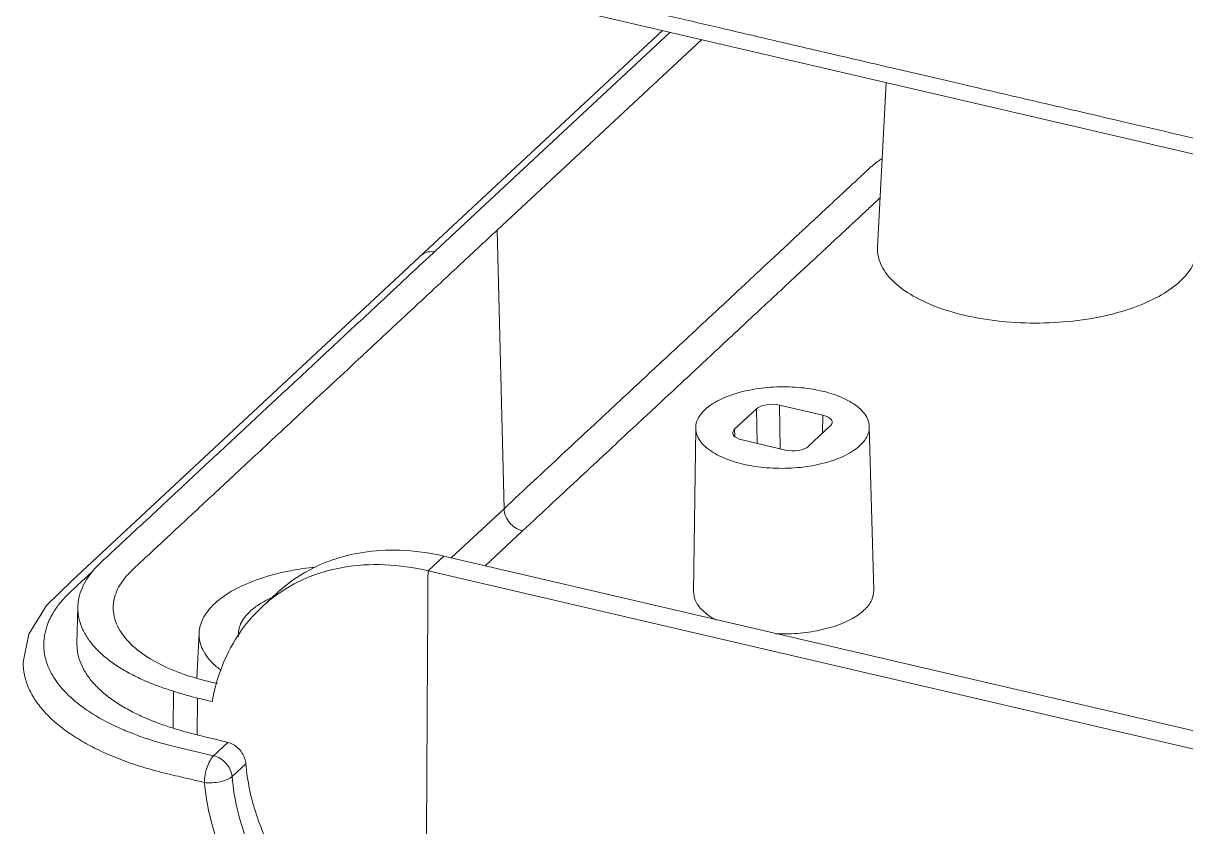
# Model space of a CAD drawing. Header units: millimetres. Extents: x 1204 to 1474, y 423 to 610.
# Drawn here: x 1312.79 to 1328.82, y 453.06 to 464.15 of the extents above; entities that cross this region are included whole.
import ezdxf

# ---------------------------------------------------------------- set-up
doc = ezdxf.new("R2010")
doc.units = ezdxf.units.MM
doc.layers.add('from', color=7, linetype='Continuous', lineweight=13)

# ---------------------------------------------------------------- blocks, each defined once
blk = doc.blocks.new('*u5')
at = {"color": 7, "linetype": 'Continuous'}
for p, q in [((-64.237, 62.803), (-5.198, 49.055)), ((-53.921, 60.401), (-68.197, 47.095)), ((-53.739, 60.359), (-58.688, 55.745)), ((-57.925, 55.568), (-52.975, 60.181)), ((-48.513, 59.142), (-48.72, 55.159)), ((-59.435, 55.049), (-58.688, 55.745)), ((-57.758, 48.824), (-57.925, 55.568)), ((-59.653, 54.846), (-59.468, 55.018)), ((-59.468, 55.018), (-59.435, 55.049)), ((-52.178, 50.747), (-51.645, 51.243)), ((-51.632, 50.403), (-51.645, 51.243)), ((-51.092, 51.331), (-50.042, 51.087)), ((-51.075, 50.273), (-51.092, 51.331)), ((-50.051, 50.652), (-50.042, 51.087)), ((-53.169, 46.809), (-53.119, 50.782)), ((-52.172, 50.574), (-52.178, 50.747)), ((-49.862, 50.828), (-50.394, 50.332)), ((-48.813, 46.841), (-48.92, 50.812)), ((-50.947, 50.244), (-51.997, 50.488)), ((-59.036, 47.633), (-57.758, 48.824)), ((-58.216, 47.441), (-57.309, 48.287)), ((-59.215, 47.674), (-59.596, 47.32)), ((-7.494, 35.63), (-59.215, 47.674)), ((-59.596, 47.32), (-7.874, 35.276)), ((-68.197, 47.095), (-68.827, 46.483)), ((-63.613, 46.446), (-63.251, 46.783)), ((-68.827, 46.483), (-69.258, 45.784)), ((-68.071, 46.445), (-68.091, 45.562)), ((-69.258, 45.784), (-69.392, 45.109)), ((-65.192, 44.723), (-65.135, 45.82)), ((-69.392, 45.108), (-69.392, 45.109)), ((-65.764, 43.511), (-65.758, 44.405)), ((-65.181, 43.346), (-65.174, 44.239)), ((-64.785, 42.842), (-64.439, 43.164)), ((-64.338, 42.337), (-64.004, 42.648))]:
    blk.add_line(p, q, dxfattribs=at)
for centre, radius, start, end in [((-61.128, 43.785), 3.641, 125.3945, 132.9954), ((-62.517, 44.661), 2.18, 117.8226, 121.6792), ((-62.34, 44.331), 2.555, 114.6257, 117.8664), ((-87.358, -47.734), 94.61, 76.21867, 76.43923), ((-89.268, -56.45), 102.662, 76.00435, 76.4305)]:
    blk.add_arc(centre, radius, start, end, dxfattribs=at)
for centre, ratio, start_param, end_param in [((-51.278, 51.158), 0.470141, 1.098141, 2.668633), ((-50.229, 50.914), 0.469909, 5.810251, 7.380743), ((-51.811, 50.662), 0.469909, 2.668658, 4.23915), ((-50.761, 50.417), 0.470141, -2.043451, -0.47296)]:
    blk.add_ellipse(centre, major_axis=(0.412, 0.003), ratio=ratio, start_param=start_param, end_param=end_param, dxfattribs=at)
for points, start_tangent, end_tangent in [([(-35.278, 56.446), (-37.942, 57.067), (-40.464, 57.654), (-42.745, 58.185), (-44.791, 58.662), (-46.636, 59.091), (-48.309, 59.481), (-49.83, 59.835), (-51.218, 60.158), (-52.487, 60.454), (-53.65, 60.725), (-54.717, 60.973), (-55.699, 61.202), (-56.603, 61.412), (-57.437, 61.607), (-58.205, 61.785), (-58.915, 61.951), (-59.571, 62.104), (-60.18, 62.245), (-60.746, 62.377), (-61.273, 62.5), (-61.763, 62.614), (-62.218, 62.72), (-62.639, 62.818), (-63.03, 62.909), (-63.395, 62.994), (-63.734, 63.073), (-64.048, 63.146), (-64.338, 63.213), (-64.604, 63.276), (-64.85, 63.333), (-65.08, 63.386), (-65.294, 63.436), (-65.497, 63.483), (-65.69, 63.528), (-65.87, 63.57), (-66.038, 63.609), (-66.194, 63.646), (-66.345, 63.681), (-66.497, 63.716), (-66.652, 63.752), (-66.809, 63.789), (-66.968, 63.827), (-67.131, 63.867), (-67.294, 63.91), (-67.45, 63.953), (-67.601, 63.997), (-67.753, 64.044), (-67.91, 64.094), (-68.08, 64.151), (-68.27, 64.219), (-68.482, 64.3), (-68.715, 64.395), (-68.966, 64.506), (-69.228, 64.633), (-69.497, 64.776), (-69.774, 64.94), (-70.06, 65.13), (-70.351, 65.352), (-70.636, 65.608), (-70.89, 65.888), (-71.091, 66.165), (-71.235, 66.424), (-71.333, 66.662), (-71.363, 66.757)], (-0.973942, 0.226795), (-0.27907, 0.960271)), ([(-57.758, 48.824), (-57.03, 49.503), (-56.355, 50.132), (-55.729, 50.715), (-55.151, 51.254), (-54.615, 51.754), (-54.117, 52.217), (-53.655, 52.648), (-53.225, 53.048), (-52.828, 53.419), (-52.458, 53.763), (-52.115, 54.083), (-51.798, 54.379), (-51.504, 54.653), (-51.231, 54.908), (-50.973, 55.148), (-50.718, 55.386), (-50.474, 55.613), (-50.251, 55.821), (-50.05, 56.008), (-49.874, 56.172), (-49.718, 56.318), (-49.578, 56.448), (-49.453, 56.564), (-49.34, 56.67), (-49.238, 56.764), (-49.147, 56.85), (-49.065, 56.927), (-48.99, 56.996), (-48.921, 57.06), (-48.853, 57.12), (-48.784, 57.176), (-48.717, 57.227), (-48.657, 57.269), (-48.609, 57.302)], (0.731534, 0.681805), (0.832609, 0.553862)), ([(-57.309, 48.287), (-56.581, 48.965), (-55.906, 49.594), (-55.281, 50.177), (-54.702, 50.717), (-54.166, 51.216), (-53.668, 51.68), (-53.206, 52.11), (-52.777, 52.511), (-52.379, 52.882), (-52.009, 53.226), (-51.667, 53.546), (-51.349, 53.841), (-51.055, 54.116), (-50.782, 54.37), (-50.524, 54.61), (-50.269, 54.848), (-50.025, 55.075), (-49.802, 55.284), (-49.601, 55.47), (-49.425, 55.635), (-49.269, 55.78), (-49.129, 55.91), (-49.004, 56.027), (-48.891, 56.132), (-48.789, 56.227), (-48.698, 56.313), (-48.658, 56.35)], (0.731534, 0.681805), (0.729388, 0.6841)), ([(-67.215, 46.398), (-67.163, 46.738), (-66.977, 47.088), (-66.706, 47.384), (-66.382, 47.685), (-66.03, 48.013), (-65.648, 48.369), (-65.234, 48.755), (-64.788, 49.171), (-64.305, 49.621), (-63.786, 50.105), (-63.226, 50.626), (-62.624, 51.187), (-61.976, 51.791), (-61.279, 52.441), (-60.53, 53.14), (-59.723, 53.891), (-58.857, 54.699), (-57.925, 55.568)], (-0.023048, 0.999734), (0.731534, 0.681805)), ([(-41.397, 54.332), (-41.916, 53.965), (-42.607, 53.665), (-43.425, 53.452), (-44.332, 53.336), (-45.261, 53.325), (-46.175, 53.419), (-47.003, 53.612), (-47.713, 53.896), (-48.252, 54.249), (-48.596, 54.656), (-48.721, 55.089), (-48.72, 55.159)], (-0.731534, -0.681805), (0.05591, 0.998436)), ([(-40.979, 55.215), (-40.978, 55.184), (-41.078, 54.746), (-41.397, 54.332)], (0.068305, -0.997664), (-0.731534, -0.681805)), ([(-59.76, 54.96), (-59.734, 54.981), (-59.591, 55.042), (-59.449, 55.041)], (0.729498, 0.683983), (0.98521, -0.171352)), ([(-68.071, 46.445), (-68.056, 46.605), (-67.993, 46.842), (-67.879, 47.076), (-67.719, 47.302), (-67.622, 47.412), (-67.506, 47.527), (-67.238, 47.777), (-66.959, 48.036), (-66.409, 48.549), (-65.857, 49.064), (-65.306, 49.578), (-64.203, 50.605), (-63.1, 51.633), (-61.997, 52.661), (-60.894, 53.689), (-59.653, 54.846)], (0.022761, 0.999741), (0.731534, 0.681805)), ([(-50.069, 51.673), (-50.635, 51.76), (-51.234, 51.768), (-51.811, 51.697), (-52.33, 51.551), (-52.737, 51.346), (-53.009, 51.092), (-53.118, 50.817), (-53.119, 50.782)], (-0.973942, 0.226795), (-0.003104, -0.999995)), ([(-48.92, 50.811), (-48.982, 51.039), (-49.207, 51.296), (-49.581, 51.515), (-50.069, 51.673)], (-0.036969, 0.999316), (-0.973942, 0.226795)), ([(-53.119, 50.782), (-53.057, 50.537), (-52.832, 50.279), (-52.458, 50.061), (-51.97, 49.902)], (-0.003104, -0.999995), (0.973942, -0.226795)), ([(-51.97, 49.902), (-51.404, 49.815), (-50.805, 49.807), (-50.228, 49.878), (-49.709, 50.024), (-49.302, 50.229), (-49.03, 50.483), (-48.921, 50.758), (-48.92, 50.811)], (0.973942, -0.226795), (-0.036969, 0.999316)), ([(-57.309, 48.287), (-57.478, 48.359), (-57.622, 48.486), (-57.72, 48.649), (-57.758, 48.824)], (-0.973942, 0.226795), (-0.02476, 0.999693)), ([(-63.253, 46.782), (-63.016, 46.984), (-62.515, 47.315), (-61.911, 47.583), (-61.181, 47.764), (-60.286, 47.817), (-59.215, 47.674)], (0.731183, 0.682181), (0.973942, -0.226799)), ([(-64.785, 42.842), (-64.927, 42.875), (-65.061, 42.906), (-65.194, 42.937), (-65.33, 42.968), (-65.465, 42.999), (-65.598, 43.031), (-65.73, 43.063), (-65.859, 43.095), (-65.984, 43.129), (-66.105, 43.163), (-66.225, 43.199), (-66.347, 43.238), (-66.478, 43.282), (-66.622, 43.333), (-66.783, 43.394), (-66.96, 43.467), (-67.151, 43.552), (-67.346, 43.648), (-67.544, 43.755), (-67.746, 43.877), (-67.951, 44.017), (-68.157, 44.18), (-68.36, 44.37), (-68.544, 44.582), (-68.687, 44.795), (-68.785, 44.994), (-68.848, 45.179), (-68.883, 45.35), (-68.895, 45.509), (-68.889, 45.657), (-68.869, 45.791), (-68.84, 45.913), (-68.803, 46.023), (-68.761, 46.124), (-68.717, 46.215), (-68.671, 46.297), (-68.625, 46.37), (-68.578, 46.437), (-68.531, 46.501), (-68.481, 46.564), (-68.426, 46.627), (-68.369, 46.69), (-68.308, 46.751), (-68.246, 46.811), (-68.177, 46.876), (-68.098, 46.95), (-68.006, 47.035), (-67.903, 47.13), (-67.794, 47.232), (-67.712, 47.309)], (-0.973838, 0.227243), (0.730719, 0.682678)), ([(-62.326, 47.409), (-62.922, 47.323), (-63.664, 47.129), (-64.288, 46.859), (-64.757, 46.527)], (-0.995038, -0.099499), (-0.731534, -0.681805)), ([(-63.237, 46.753), (-62.582, 47.124), (-61.662, 47.402), (-60.648, 47.466), (-59.596, 47.32)], (0.815159, 0.579237), (0.973941, -0.2268)), ([(-59.667, 37.492), (-59.636, 40.766), (-59.616, 44.043), (-59.596, 47.32)], (0.011477, 0.999934), (0.006109, 0.999981)), ([(-53.169, 46.809), (-53.166, 46.749), (-53.061, 46.485), (-52.817, 46.247), (-52.62, 46.127)], (-0.020608, -0.999788), (0.885727, -0.464207)), ([(-51.182, 45.795), (-50.871, 45.794), (-50.316, 45.846), (-49.8, 45.965), (-49.37, 46.14), (-49.048, 46.363), (-48.859, 46.617), (-48.813, 46.841)], (0.999362, -0.035712), (-0.018952, 0.99982)), ([(-65.758, 44.405), (-66.093, 44.517), (-66.478, 44.672), (-66.826, 44.843), (-67.137, 45.029), (-67.408, 45.23), (-67.634, 45.442), (-67.816, 45.664), (-67.949, 45.893), (-68.035, 46.128), (-68.07, 46.367), (-68.071, 46.445)], (-0.956056, 0.293184), (0.022761, 0.999741)), ([(-64.757, 46.527), (-65.046, 46.152), (-65.135, 45.82)], (-0.731534, -0.681805), (-0.055962, -0.998433)), ([(-64.82, 44.153), (-64.534, 45.12), (-64.043, 45.97), (-63.611, 46.448)], (0.177533, 0.984115), (0.73166, 0.681669)), ([(-63.91, 46.329), (-63.662, 46.517)], (0.731534, 0.681805), (0.850349, 0.526219)), ([(-64.691, 44.588), (-65.011, 44.666), (-65.593, 44.847), (-66.167, 45.104), (-66.685, 45.452), (-67.055, 45.877), (-67.21, 46.328), (-67.215, 46.398)], (-0.9744, 0.224821), (-0.023048, 0.999734)), ([(-64.183, 45.73), (-64.131, 46.033), (-63.91, 46.329)], (-0.092832, 0.995682), (0.731534, 0.681805)), ([(-65.135, 45.82), (-65.136, 45.757), (-65.023, 45.365), (-64.713, 44.998), (-64.601, 44.909)], (-0.055962, -0.998433), (0.802019, -0.597299)), ([(-68.091, 45.562), (-68.09, 45.484), (-68.054, 45.244), (-67.968, 45.008), (-67.834, 44.778), (-67.652, 44.555), (-67.424, 44.342), (-67.152, 44.14), (-66.839, 43.952), (-66.49, 43.78), (-66.103, 43.624), (-65.764, 43.511)], (-0.022498, -0.999747), (0.956243, -0.292573)), ([(-65.008, 42.196), (-65.338, 42.273), (-65.831, 42.388), (-66.112, 42.457), (-66.385, 42.533), (-66.906, 42.704), (-67.388, 42.898), (-67.826, 43.113), (-68.217, 43.348), (-68.557, 43.6), (-68.842, 43.867), (-69.07, 44.146), (-69.238, 44.434), (-69.345, 44.729), (-69.39, 45.028), (-69.392, 45.108)], (-0.973837, 0.227246), (0.010043, 0.99995)), ([(-65.758, 44.405), (-65.569, 44.346), (-65.374, 44.29), (-65.174, 44.239)], (0.949487, -0.313807), (0.972133, -0.234432)), ([(-65.181, 43.346), (-65.38, 43.397), (-65.575, 43.452), (-65.764, 43.511)], (-0.972134, 0.234427), (-0.949539, 0.31365)), ([(-64.439, 43.164), (-64.311, 43.113), (-64.195, 43.027), (-64.1, 42.914), (-64.034, 42.784), (-64.004, 42.648)], (0.970364, -0.241647), (0.08134, -0.996686)), ([(-64.785, 42.842), (-64.871, 42.729), (-64.943, 42.567), (-64.991, 42.38), (-65.008, 42.196)], (-0.704182, -0.71002), (0.040142, -0.999194)), ([(-64.338, 42.337), (-64.384, 42.504), (-64.483, 42.656), (-64.624, 42.774), (-64.785, 42.842)], (-0.096915, 0.995293), (-0.973942, 0.226795)), ([(-64.004, 42.648), (-63.915, 42.032), (-63.749, 41.413), (-63.508, 40.805), (-63.198, 40.216), (-62.824, 39.659), (-62.394, 39.144), (-61.914, 38.679), (-61.393, 38.275), (-60.839, 37.937), (-60.261, 37.675), (-59.667, 37.492)], (0.08134, -0.996686), (0.973335, -0.229388)), ([(-65.008, 42.196), (-64.821, 42.188), (-64.628, 42.211), (-64.459, 42.264), (-64.338, 42.337)], (0.98356, -0.180583), (0.770203, 0.637798)), ([(-60.294, 36.523), (-61.212, 36.831), (-62.064, 37.299), (-62.848, 37.915), (-63.538, 38.655), (-64.11, 39.487), (-64.552, 40.375), (-64.853, 41.287), (-65.008, 42.196)], (-0.973898, 0.226985), (-0.089958, 0.995946)), ([(-60.074, 37.1), (-60.907, 37.381), (-61.68, 37.812), (-62.389, 38.381), (-63.012, 39.065), (-63.529, 39.834), (-63.927, 40.655), (-64.198, 41.497), (-64.338, 42.337)], (-0.973914, 0.226915), (-0.087989, 0.996121))]:
    blk.add_spline(points, degree=3, dxfattribs=dict(at, start_tangent=start_tangent, end_tangent=end_tangent))

msp = doc.modelspace()

# ---------------------------------------------------------------- block references
at = {"layer": 'from', "xscale": 0.57, "yscale": 0.57, "zscale": 0.57}
msp.add_blockref('*u5', (1352.339, 429.619), dxfattribs=at)

doc.saveas('drawing.dxf')
